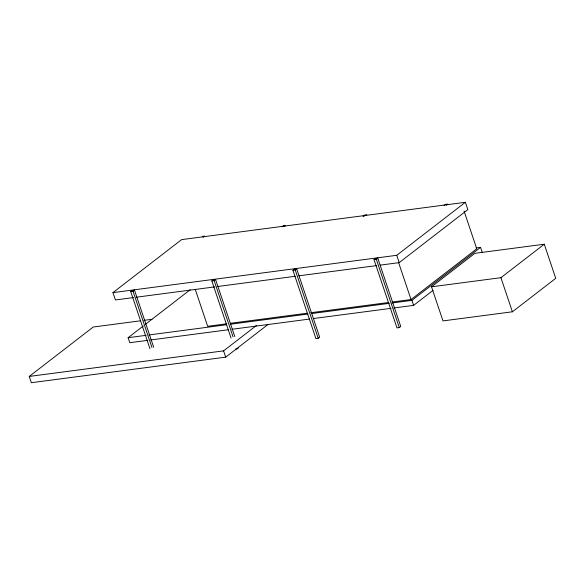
<?xml version="1.0" encoding="UTF-8"?>
<svg xmlns="http://www.w3.org/2000/svg" width="585" height="585" viewBox="0 0 585 585"><rect width="100%" height="100%" fill="white"/><g stroke="black" fill="none" stroke-linecap="round" stroke-linejoin="round"><path stroke-width="0.88" d="M133.49 297.582L115.413 299.959L112.942 292.624L181.584 239.631L465.389 202.293L467.854 209.627L399.211 262.621L380.235 265.122M149.935 348.66L130.74 291.623L132.188 290.504L134.499 290.197L153.694 347.241M130.74 291.623L133.058 291.315L134.499 290.197M203.141 237.203L204.589 236.091L202.271 236.391M268.127 324.382L225.7 357.142L31.363 382.707L29.25 376.433L93.249 327.022L140.254 320.836M147.873 340.331L129.797 342.708L128.115 337.699L143.288 325.984M145.453 324.309L190.249 289.721M231.031 337.991L211.828 280.954L213.276 279.835L215.587 279.535L234.79 336.572M281.919 226.841L283.359 225.722L285.677 225.422L284.23 226.534M211.828 280.954L214.147 280.646L215.587 279.535M292.924 270.285L294.365 269.173L296.683 268.866L319.659 337.143L318.211 338.262L315.9 338.561L292.924 270.285L295.235 269.985L296.683 268.866M29.25 376.433L223.587 350.868L256.669 325.333M238.57 347.812L237.122 348.923L235.579 349.128M374.012 259.616L375.453 258.504L377.771 258.197L400.747 326.474L399.299 327.593L396.988 327.9L374.012 259.616L376.323 259.316L377.771 258.197M444.095 205.511L445.543 204.392L447.854 204.085L446.413 205.203M112.942 292.624L396.747 255.294L465.389 202.293M392.06 302.043L411.036 299.542L476.76 248.8L464.059 211.061M392.03 302.979L411.913 300.361L480.556 247.367L482.245 252.376M431.511 286.811L474.866 253.342L544.269 244.216L555.75 278.321L512.394 311.79L442.991 320.916L431.511 286.811L500.921 277.685L544.269 244.216M393.72 307.988L413.602 305.377L433.112 290.314M366.766 214.754L364.455 215.061L363.007 216.172L364.55 215.975M476.036 247.96L480.556 247.367M136.203 297.224L214.834 286.877M217.547 286.518L295.271 276.295M298.891 275.82L376.616 265.597M143.873 320.361L152.005 319.293M226.658 323.798L207.675 326.298L195.266 289.414M230.271 323.322L307.096 313.216M310.715 312.741L388.44 302.518M128.115 337.699L146.191 335.315M148.904 334.964L226.629 324.733M230.249 324.258L307.973 314.035M311.593 313.56L389.317 303.337M150.586 339.973L228.318 329.75M231.931 329.275L309.662 319.044M313.275 318.569L391.007 308.346M500.921 277.685L512.394 311.79M396.747 255.294L399.211 262.621M411.913 300.361L413.602 305.377M398.626 262.665L411.036 299.542M376.323 259.316L399.299 327.593M295.235 269.985L318.211 338.262M214.147 280.646L233.049 336.828M223.587 350.868L225.7 357.142M133.058 291.315L151.961 347.49"/></g></svg>
